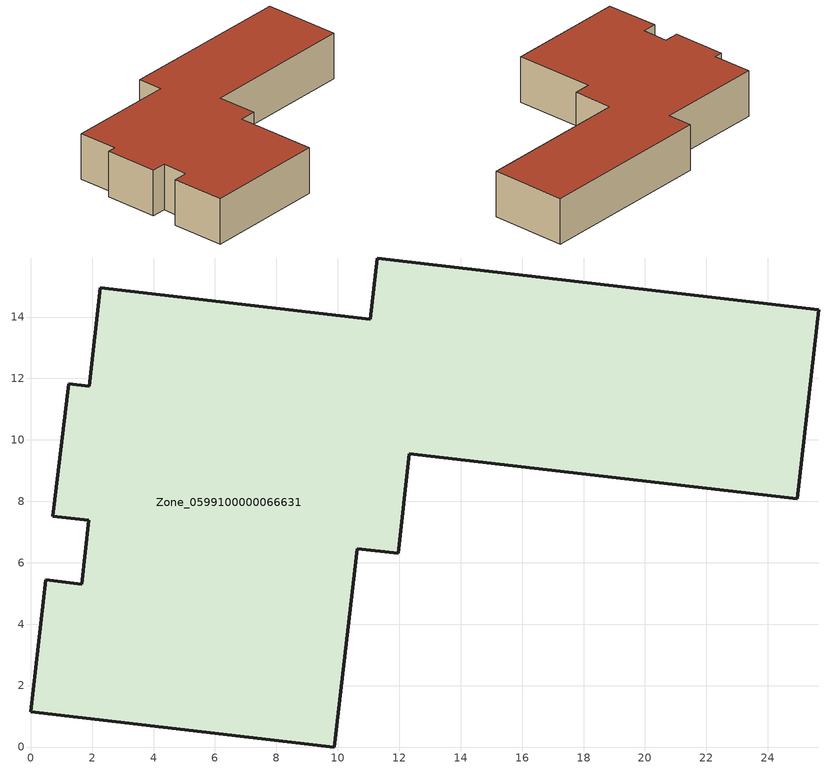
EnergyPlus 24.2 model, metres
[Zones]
Zone_0599100000066631
 floor ground (C_G): 10.63,6.46 9.88,0 0,1.15 0.49,5.44 1.66,5.3 1.89,7.38 0.72,7.52 1.24,11.83 1.9,11.75 2.26,14.95 11.05,13.92 11.28,15.92 25.66,14.24 24.96,8.08 12.33,9.54 11.96,6.3 z1.37
 wall outside (C_F): 1.9,11.75 1.24,11.83 0.72,7.52 1.89,7.38 1.66,5.3 0.49,5.44 0,1.15 9.88,0 10.63,6.46 11.96,6.3 12.33,9.54 24.96,8.08 25.66,14.24 11.28,15.92 11.05,13.92 2.26,14.95 1.9,11.75 z1.37:5.17
 roof outside (C_R): 25.66,14.24 11.28,15.92 11.05,13.92 2.26,14.95 1.9,11.75 1.24,11.83 0.72,7.52 1.89,7.38 1.66,5.3 0.49,5.44 0,1.15 9.88,0 10.63,6.46 11.96,6.3 12.33,9.54 24.96,8.08 z5.17
[BUILDING]
Pand.0599100000066631: North Axis=0; Terrain=City; Loads Convergence Tolerance Value=0.04; Temperature Convergence Tolerance Value=0.4; Solar Distribution=FullExterior; Maximum Number of Warmup Days=25; Minimum Number of Warmup Days=1
[Site:Location]
Rotterdam.The.Hague.AP_ZH_NLD Design_Conditions: Latitude=51.96; Longitude=4.45; Time Zone=1; Elevation=-4.5
[SITE:GROUNDTEMPERATURE:BUILDINGSURFACE]
18, 18, 18, 18, 18, 18, 18, 18, 18, 18, 18, 18
[MATERIAL] Thermal Absorptance=0.9; Solar Absorptance=0.7; Visible Absorptance=0.7
Name | Roughness | Thickness | Conductivity | Density | Specific Heat
G.D.1965 | MediumSmooth | 0.15 | 1 | 540 | 1210
F.D.1965 | Rough | 0.3 | 0.857143 | 1920 | 840
R.D.1965 | MediumRough | 0.2 | 0.08 | 1500 | 1000
[CONSTRUCTION]
C_G: G.D.1965
C_F: F.D.1965
C_R: R.D.1965
[ZONE]
Zone_0599100000066631: Type=1; Multiplier=1; Ceiling Height=Autocalculate; Volume=Autocalculate; Floor Area=autocalculate; Part of Total Floor Area=Yes
[ZONEINFILTRATION:DESIGNFLOWRATE]
Infil_Zone_0599100000066631: Zone or ZoneList or Space or SpaceList=Zone_0599100000066631; Schedule=AlwaysOn; Design Flow Rate Calculation Method=Flow/Area; Flow Rate per Floor Area=0.0042; Constant Term Coefficient=1; Temperature Term Coefficient=0; Velocity Term Coefficient=0; Velocity Squared Term Coefficient=0
[HVACTEMPLATE:ZONE:IDEALLOADSAIRSYSTEM]
Zone_0599100000066631: Maximum Heating Supply Air Temperature=50; Minimum Cooling Supply Air Temperature=13; Maximum Heating Supply Air Humidity Ratio=0.0156; Minimum Cooling Supply Air Humidity Ratio=0.0077; Heating Limit=NoLimit; Cooling Limit=NoLimit; Dehumidification Control Type=ConstantSensibleHeatRatio; Cooling Sensible Heat Ratio=0.7; Dehumidification Setpoint=60; Humidification Control Type=None; Humidification Setpoint=30; Outdoor Air Method=None; Outdoor Air Flow Rate per Person=0.00944; Outdoor Air Flow Rate per Zone Floor Area=0; Outdoor Air Flow Rate per Zone=0; Demand Controlled Ventilation Type=None; Outdoor Air Economizer Type=NoEconomizer; Heat Recovery Type=None; Sensible Heat Recovery Effectiveness=0.7; Latent Heat Recovery Effectiveness=0.65
[ZONECONTROL:THERMOSTAT]
ThermostatControl_Zone_0599100000066631: Zone or ZoneList=Zone_0599100000066631; Control Type Schedule=DualSetpointControlType; Control 1=Thermostat_Zone_0599100000066631; Temperature Difference Between Cutout And Setpoint=0
[THERMOSTATSETPOINT:DUALSETPOINT]
Thermostat_Zone_0599100000066631: Heating Setpoint Temperature Schedule=HeatingSetpoint_Zone_0599100000066631; Cooling Setpoint Temperature Schedule=CoolingSetpoint_Zone_0599100000066631
[SCHEDULE:COMPACT]
HeatingSetpoint_Zone_0599100000066631: Through: 12/31, For: AllDays, Until: 24:00, 21
CoolingSetpoint_Zone_0599100000066631: Through: 12/31, For: AllDays, Until: 24:00, 24
DualSetpointControlType: Through: 12/31, For: AllDays, Until: 24:00, 4
AlwaysOn: Through: 12/31, For: AllDays, Until: 24:00, 1
